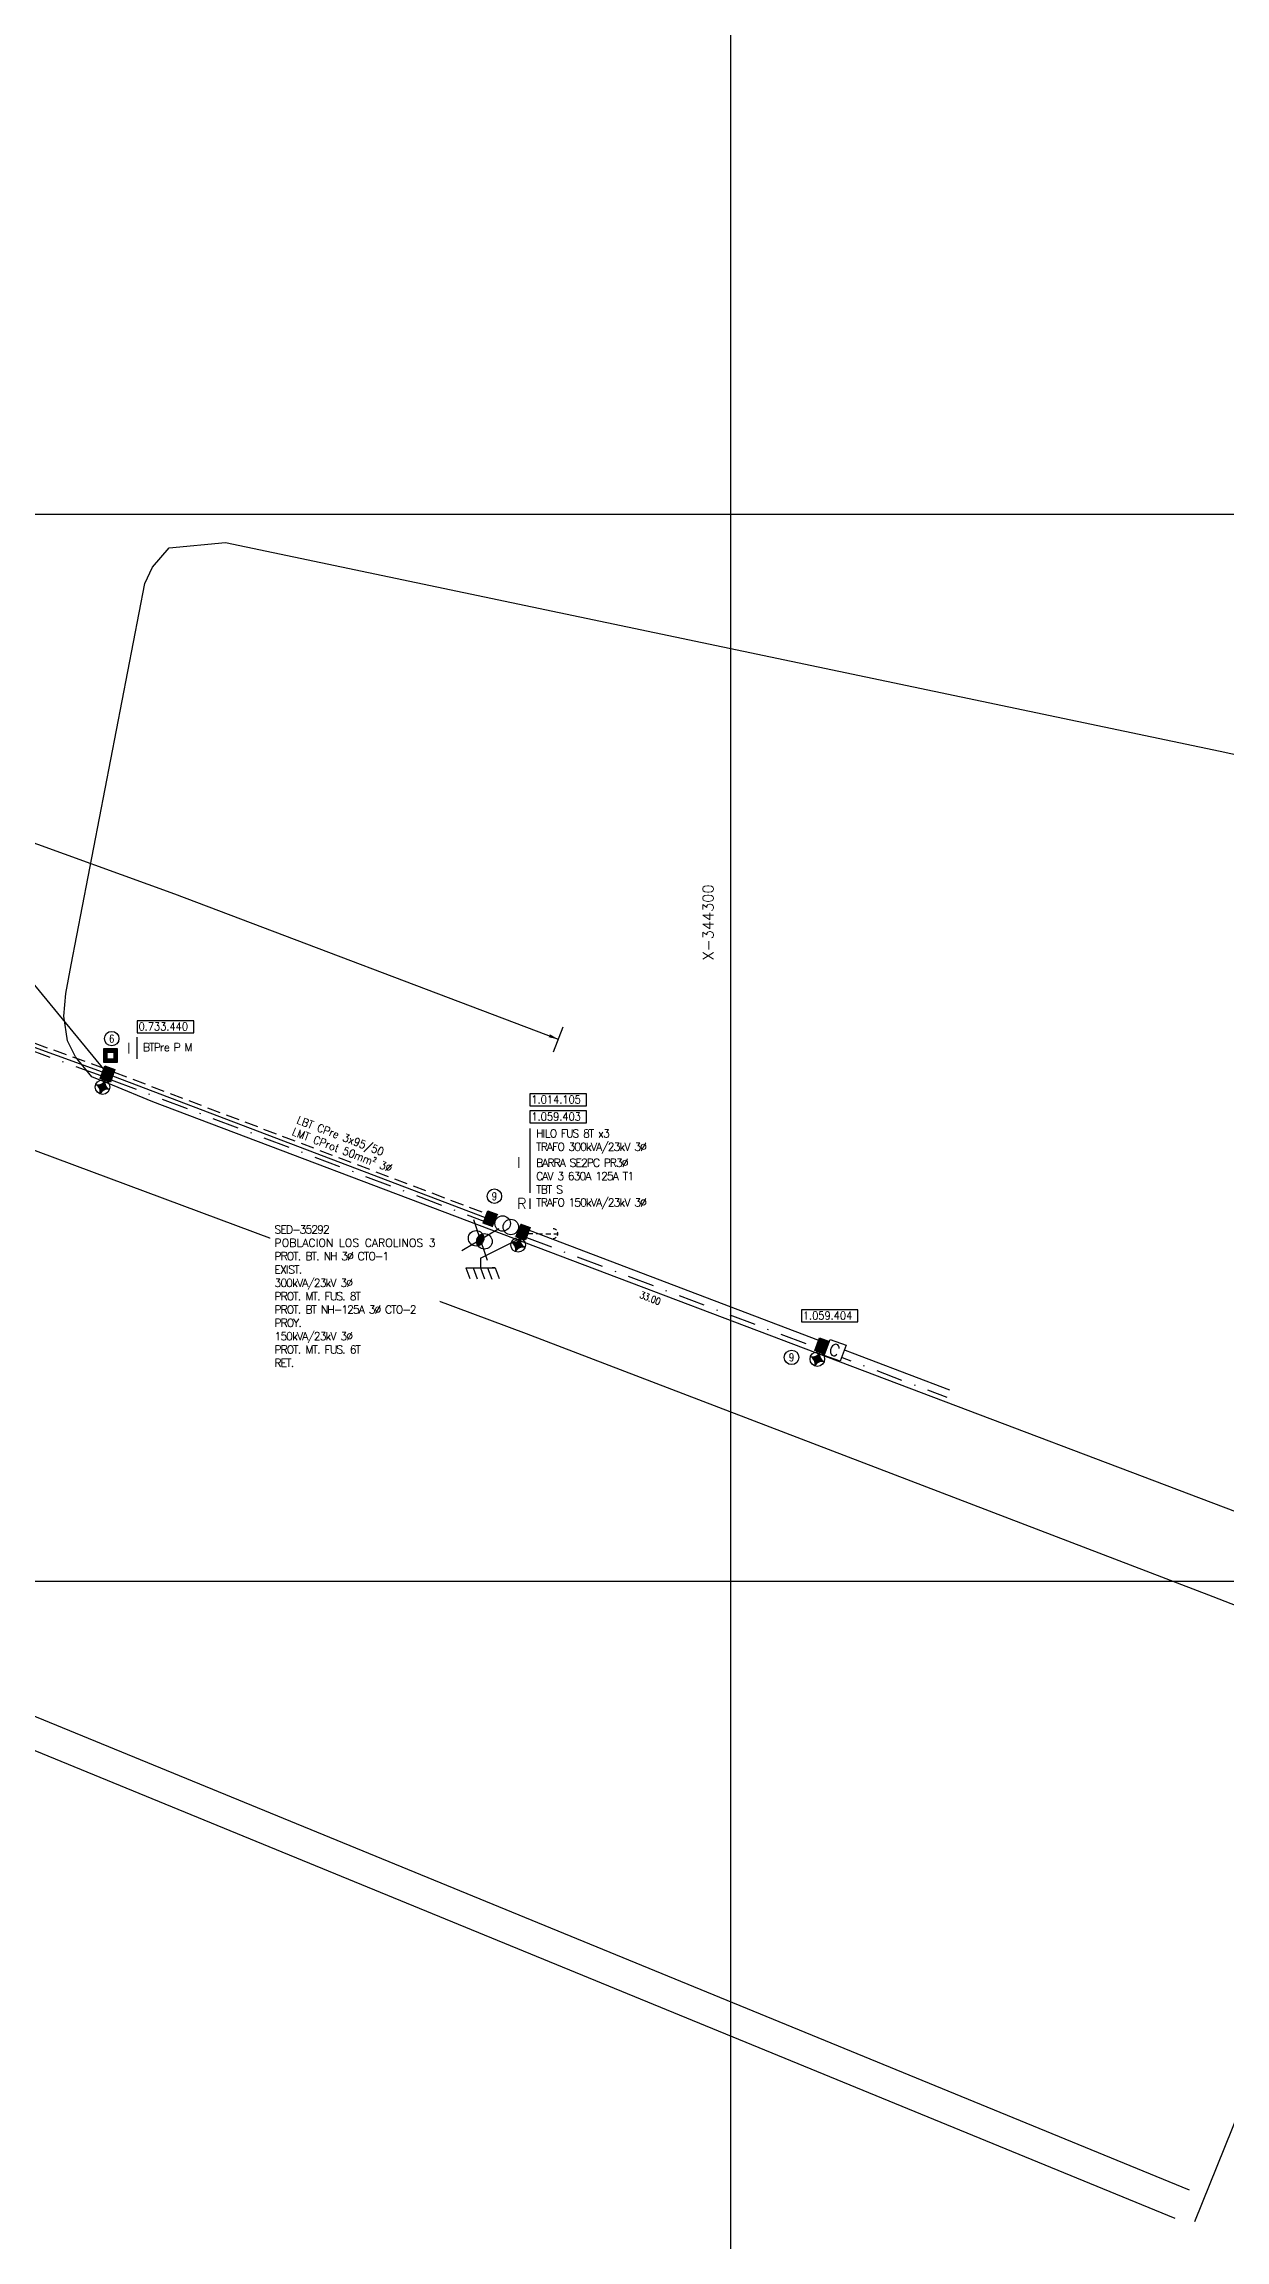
# Model space of a CAD drawing. Extents: x 0 to 346944, y 0 to 6285838.
# Drawn here: x 344235.6 to 344346.3, y 6284338.2 to 6284544.1 of the extents above; entities that cross this region are included whole.
import ezdxf
from ezdxf.enums import TextEntityAlignment as Align

# ---------------------------------------------------------------- set-up
doc = ezdxf.new("R2010")
doc.units = 0
doc.header["$LTSCALE"] = 5
for name, pattern in [('DASHDOTX2', [2, 1, -0.5, 0, -0.5]), ('DASHED', [0.75, 0.5, -0.25]), ('HIDDEN', [0.375, 0.25, -0.125])]:
    doc.linetypes.add(name, pattern=pattern)
for name, color, linetype in [('CALLES-URBANAS', 6, 'Continuous'), ('COTAS', 11, 'Continuous'), ('EQUIPOS', 240, 'Continuous'), ('EQUIPOS_E', 240, 'Continuous'), ('EQUIPOS_P', 240, 'Continuous'), ('EQUIPOS_R', 240, 'Continuous'), ('ESTRUCTURAS', 42, 'Continuous'), ('ESTRUCTURAS_E', 42, 'Continuous'), ('ESTRUCTURAS_P', 42, 'Continuous'), ('GRILLA', 254, 'Continuous'), ('LBT_A_E', 100, 'Continuous'), ('LBT_A_P', 100, 'DASHED'), ('LMT_A_E', 10, 'DASHDOTX2'), ('Numero', 42, 'Continuous'), ('POSTES_E', 41, 'Continuous'), ('TEXTO', 2, 'Continuous'), ('TEXTO-BT_P', 151, 'Continuous'), ('TEXTO-MT_P', 1, 'Continuous'), ('TEXTO-MT_R', 1, 'Continuous')]:
    doc.layers.add(name, color=color, linetype=linetype)
doc.styles.add('2mm', font='simplex.shx', dxfattribs={"width": 0.8, "height": 0.65})
doc.styles.add('ROMAND', font='romand.shx', dxfattribs={"height": 2})
doc.styles.add('ROMANS', font='romans.shx', dxfattribs={"height": 1})
doc.styles.add('ROMANT', font='romant.shx', dxfattribs={"height": 2})
doc.dimstyles.new('GRILLA X 500', dxfattribs={"dimtxt": 0.5, "dimasz": 1.8, "dimexe": 1.25, "dimexo": 0.625, "dimtad": 0, "dimdec": 0, "dimtxsty": 'ROMANS', "dimblk": 'NONE', "dimcen": 2.5, "dimse1": 1, "dimse2": 1, "dimsd1": 1, "dimsd2": 1, "dimclrd": 256, "dimclrt": 256, "dimadec": 0, "dimazin": 0, "dimtfac": 1, "dimtdec": 0, "dimtmove": 0, "dimatfit": 3, "dimldrblk": 'NONE', "dimfxlon": 1, "dimtfill": 1, "dimlwd": -1, "dimarcsym": 2})
doc.dimstyles.new('VANO 500', dxfattribs={"dimtxt": 0.65, "dimasz": 1.8, "dimexe": 0, "dimexo": 8, "dimgap": 1.2, "dimtad": 0, "dimdec": 0, "dimzin": 0, "dimdsep": 46, "dimtxsty": '2mm', "dimblk": 'NONE', "dimcen": 0, "dimse1": 1, "dimse2": 1, "dimsd1": 1, "dimsd2": 1, "dimclrd": 7, "dimclrt": 2, "dimadec": 0, "dimazin": 0, "dimtfac": 1, "dimtdec": 0, "dimtofl": 0, "dimtmove": 0, "dimatfit": 3, "dimldrblk": 'NONE', "dimfxl": 1, "dimtfill": 1, "dimtolj": 1, "dimtzin": 0, "dimlwd": 25, "dimarcsym": 0})

# ---------------------------------------------------------------- blocks, each defined once
blk = doc.blocks.new('PC-11-5_E')
at = {"layer": 'POSTES_E'}
blk.add_lwpolyline([(-1, 1.25), (1, 1.25), (1, -1.25), (-1, -1.25)], close=True, dxfattribs=at)
blk.add_solid([(-1, 1.25), (1, 1.25), (-1, -1.25), (1, -1.25)], dxfattribs=at)
blk = doc.blocks.new('*U49')
at = {"layer": 'EQUIPOS_E', "linetype": 'Continuous'}
blk.add_hatch(color=50, dxfattribs=at).paths.add_polyline_path([(0, 2.74, -0.368904), (-1.37, 1.37, -0.368904), (0, 0, -0.368904), (1.37, 1.37, -0.368904)])
at = {"layer": 'EQUIPOS_E', "color": 50, "linetype": 'Continuous'}
blk.add_circle((0, 1.37), 1.37, dxfattribs=at)
for centre, start, end in [((-1.49, 2.85), 274.5015, 355.4985), ((-1.49, -0.12), 4.5015, 85.4985), ((1.49, 2.85), 184.5015, 265.4985), ((1.49, -0.12), 94.5015, 175.4985)]:
    blk.add_arc(centre, 1.49, start, end, dxfattribs=at)
blk = doc.blocks.new('*U63')
at = {"layer": 'ESTRUCTURAS_E', "ltscale": 5}
for p, q in [((-10.75, -5.38), (0, 0)), ((-10.75, -5.37), (-10.75, -7.97)), ((-14.69, -7.97), (-6.83, -7.97)), ((-14.69, -7.97), (-13.6, -10.88)), ((-12.73, -7.97), (-11.61, -10.93)), ((-10.75, -7.97), (-9.63, -10.93)), ((-8.84, -7.97), (-7.7, -10.99)), ((-6.83, -7.97), (-7.65, -7.97)), ((-6.85, -7.97), (-5.76, -10.88))]:
    blk.add_line(p, q, dxfattribs=at)
blk = doc.blocks.new('n-emp-1')
blk.add_circle((0, 0), 1.7)
at = {"style": 'ROMANS', "width": 0.8}
blk.add_attdef('N', text='', height=1.8, dxfattribs=at).set_placement((0, 0), align=Align.MIDDLE)
blk = doc.blocks.new('*U96')
at = {"layer": 'GRILLA', "lineweight": -3}
for points in [[(300, 150), (300, 250)], [(150, 200), (250, 200)], [(250, 200), (350, 200)], [(300, 50), (300, 150)], [(150, 100), (250, 100)], [(250, 100), (350, 100)], [(300, -50), (300, 50)]]:
    blk.add_lwpolyline(points, dxfattribs=at)
blk = doc.blocks.new('*D102')
at = {"layer": 'Defpoints', "color": 0, "linetype": 'HIDDEN', "ltscale": 0.25, "transparency": 16777216}
for p in [(344195.59, 6284464.21), (344241.58, 6284447.52), (344241.12, 6284446.24)]:
    blk.add_point(p, dxfattribs=at)
at = {"layer": 'COTAS', "color": 2, "linetype": 'HIDDEN', "ltscale": 0.25, "transparency": 16777216, "insert": (344218.12, 6284454.58), "char_height": 0.65, "attachment_point": 5, "rotation": 340.0586, "style": '2mm', "bg_fill": 3, "box_fill_scale": 1.1, "bg_fill_color": 256, "bg_fill_true_color": 13158600, "bg_fill_transparency": 0}
blk.add_mtext('\\A1;49.00', dxfattribs=at)
blk = doc.blocks.new('_None')
blk = doc.blocks.new('CA 3Ø-E')
at = {"layer": 'ESTRUCTURAS'}
for points in [[(-1.36, -1.26), (1.3, -1.26), (1.3, 1.26), (-1.36, 1.26)], [(-0.73, -0.6), (0.66, -0.6), (0.66, 0.6), (-0.73, 0.6)]]:
    blk.add_lwpolyline(points, close=True, dxfattribs=at)
for points in [[(-1.36, 1.26), (1.3, 1.26), (-0.73, 0.6), (0.66, 0.6)], [(-1.36, 1.26), (-0.73, 0.6), (-1.36, -1.26), (-0.73, -0.6)], [(0.66, 0.6), (1.3, 1.26), (0.66, -0.6), (1.3, -1.26)], [(-1.36, -1.26), (-0.73, -0.6), (1.3, -1.26), (0.66, -0.6)]]:
    blk.add_solid(points, dxfattribs=at)
blk = doc.blocks.new('*D108')
at = {"layer": 'Defpoints', "color": 0, "linetype": 'HIDDEN', "ltscale": 0.25, "transparency": 16777216}
for p in [(344277.46, 6284433.95, 14.56), (344308.55, 6284422.03, 14.56), (344307.98, 6284420.55)]:
    blk.add_point(p, dxfattribs=at)
at = {"layer": 'COTAS', "color": 2, "linetype": 'HIDDEN', "ltscale": 0.25, "transparency": 16777216, "insert": (344292.44, 6284426.51), "char_height": 0.65, "attachment_point": 5, "rotation": 339.0328, "style": '2mm', "bg_fill": 3, "box_fill_scale": 1.1, "bg_fill_color": 256, "bg_fill_true_color": 13158600, "bg_fill_transparency": 0}
blk.add_mtext('\\A1;33.00', dxfattribs=at)
blk = doc.blocks.new('ECAP_E')
blk.add_wipeout([(-1.6, -1.6), (-1.6, 1.6), (1.6, 1.6), (1.6, -1.6)])
at = {"layer": 'EQUIPOS'}
blk.add_lwpolyline([(-1.6, 1.6), (1.6, 1.6), (1.6, -1.6), (-1.6, -1.6)], close=True, dxfattribs=at)
at = {"layer": 'EQUIPOS', "style": 'ROMAND'}
blk.add_text('C', height=2.2, dxfattribs=at).set_placement((-1.14, -1.07))
blk = doc.blocks.new('COTA-500')
at = {"layer": 'COTAS', "color": 11}
blk.add_line((0.01, 1.25), (-0.01, -1.25), dxfattribs=at)
blk.add_solid([(0.9, -0.16), (0.9, 0.14), (0, 0)], dxfattribs=at)
blk = doc.blocks.new('TRAF-A_P')
blk.add_wipeout([(-0.83, 1.45), (-2.28, 1.45), (-2.28, -1.25), (-1.57, -1.25), (-1.56, -1.25), (-1.55, -1.26), (-1.53, -1.27), (-1.51, -1.28), (-1.5, -1.29), (-1.48, -1.3), (-1.46, -1.3), (-1.45, -1.31), (-1.43, -1.32), (-1.41, -1.33), (-1.4, -1.33), (-1.38, -1.34), (-1.36, -1.35), (-1.35, -1.35), (-1.33, -1.36), (-1.31, -1.37), (-1.3, -1.37), (-1.28, -1.38), (-1.26, -1.38), (-1.24, -1.39), (-1.23, -1.39), (-1.21, -1.4), (-1.19, -1.4), (-1.17, -1.41), (-1.16, -1.41), (-1.14, -1.42), (-1.12, -1.42), (-1.1, -1.42), (-1.08, -1.43), (-1.07, -1.43), (-1.05, -1.43), (-1.03, -1.44), (-1.01, -1.44), (-0.99, -1.44), (-0.98, -1.44), (-0.96, -1.44), (-0.94, -1.45), (-0.92, -1.45), (-0.9, -1.45), (-0.89, -1.45), (-0.87, -1.45), (-0.85, -1.45), (-0.83, -1.45), (0.83, -1.45), (0.85, -1.45), (0.87, -1.45), (0.89, -1.45), (0.9, -1.45), (0.92, -1.45), (0.94, -1.45), (0.96, -1.44), (0.98, -1.44), (0.99, -1.44), (1.01, -1.44), (1.03, -1.44), (1.05, -1.43), (1.07, -1.43), (1.08, -1.43), (1.1, -1.42), (1.12, -1.42), (1.14, -1.42), (1.16, -1.41), (1.17, -1.41), (1.19, -1.4), (1.21, -1.4), (1.23, -1.39), (1.24, -1.39), (1.26, -1.38), (1.28, -1.38), (1.3, -1.37), (1.31, -1.37), (1.33, -1.36), (1.35, -1.35), (1.36, -1.35), (1.38, -1.34), (1.4, -1.33), (1.41, -1.33), (1.43, -1.32), (1.45, -1.31), (1.46, -1.3), (1.48, -1.3), (1.5, -1.29), (1.51, -1.28), (1.53, -1.27), (1.55, -1.26), (1.56, -1.25), (1.57, -1.25), (2.28, -1.25), (2.28, 1.45), (0.83, 1.45), (0.81, 1.45), (0.79, 1.45), (0.78, 1.45), (0.76, 1.45), (0.74, 1.45), (0.72, 1.45), (0.7, 1.44), (0.69, 1.44), (0.67, 1.44), (0.65, 1.44), (0.63, 1.44), (0.61, 1.43), (0.59, 1.43), (0.58, 1.43), (0.56, 1.42), (0.54, 1.42), (0.52, 1.42), (0.51, 1.41), (0.49, 1.41), (0.47, 1.4), (0.45, 1.4), (0.43, 1.39), (0.42, 1.39), (0.4, 1.38), (0.38, 1.38), (0.37, 1.37), (0.35, 1.37), (0.33, 1.36), (0.31, 1.35), (0.3, 1.35), (0.28, 1.34), (0.26, 1.33), (0.25, 1.33), (0.23, 1.32), (0.21, 1.31), (0.2, 1.3), (0.18, 1.3), (0.16, 1.29), (0.15, 1.28), (0.13, 1.27), (0.12, 1.26), (0.1, 1.25), (0.08, 1.24), (0.07, 1.23), (0.05, 1.22), (0.04, 1.21), (0.02, 1.2), (0.01, 1.19), (0, 1.19), (-0.01, 1.19), (-0.02, 1.2), (-0.04, 1.21), (-0.05, 1.22), (-0.07, 1.23), (-0.08, 1.24), (-0.1, 1.25), (-0.12, 1.26), (-0.13, 1.27), (-0.15, 1.28), (-0.16, 1.29), (-0.18, 1.3), (-0.2, 1.3), (-0.21, 1.31), (-0.23, 1.32), (-0.25, 1.33), (-0.26, 1.33), (-0.28, 1.34), (-0.3, 1.35), (-0.31, 1.35), (-0.33, 1.36), (-0.35, 1.37), (-0.37, 1.37), (-0.38, 1.38), (-0.4, 1.38), (-0.42, 1.39), (-0.43, 1.39), (-0.45, 1.4), (-0.47, 1.4), (-0.49, 1.41), (-0.51, 1.41), (-0.52, 1.42), (-0.54, 1.42), (-0.56, 1.42), (-0.58, 1.43), (-0.59, 1.43), (-0.61, 1.43), (-0.63, 1.44), (-0.65, 1.44), (-0.67, 1.44), (-0.69, 1.44), (-0.7, 1.44), (-0.72, 1.45), (-0.74, 1.45), (-0.76, 1.45), (-0.78, 1.45), (-0.79, 1.45), (-0.81, 1.45)])
at = {"layer": 'EQUIPOS_E'}
for centre in [(-0.83, 0), (0.83, 0)]:
    blk.add_circle(centre, 1.45, dxfattribs=at)
blk = doc.blocks.new('TRAF-A_R')
blk.add_wipeout([(-0.83, 1.45), (-2.28, 1.45), (-2.28, -1.25), (-1.57, -1.25), (-1.56, -1.25), (-1.55, -1.26), (-1.53, -1.27), (-1.51, -1.28), (-1.5, -1.29), (-1.48, -1.3), (-1.46, -1.3), (-1.45, -1.31), (-1.43, -1.32), (-1.41, -1.33), (-1.4, -1.33), (-1.38, -1.34), (-1.36, -1.35), (-1.35, -1.35), (-1.33, -1.36), (-1.31, -1.37), (-1.3, -1.37), (-1.28, -1.38), (-1.26, -1.38), (-1.24, -1.39), (-1.23, -1.39), (-1.21, -1.4), (-1.19, -1.4), (-1.17, -1.41), (-1.16, -1.41), (-1.14, -1.42), (-1.12, -1.42), (-1.1, -1.42), (-1.08, -1.43), (-1.07, -1.43), (-1.05, -1.43), (-1.03, -1.44), (-1.01, -1.44), (-0.99, -1.44), (-0.98, -1.44), (-0.96, -1.44), (-0.94, -1.45), (-0.92, -1.45), (-0.9, -1.45), (-0.89, -1.45), (-0.87, -1.45), (-0.85, -1.45), (-0.83, -1.45), (0.83, -1.45), (0.85, -1.45), (0.87, -1.45), (0.89, -1.45), (0.9, -1.45), (0.92, -1.45), (0.94, -1.45), (0.96, -1.44), (0.98, -1.44), (0.99, -1.44), (1.01, -1.44), (1.03, -1.44), (1.05, -1.43), (1.07, -1.43), (1.08, -1.43), (1.1, -1.42), (1.12, -1.42), (1.14, -1.42), (1.16, -1.41), (1.17, -1.41), (1.19, -1.4), (1.21, -1.4), (1.23, -1.39), (1.24, -1.39), (1.26, -1.38), (1.28, -1.38), (1.3, -1.37), (1.31, -1.37), (1.33, -1.36), (1.35, -1.35), (1.36, -1.35), (1.38, -1.34), (1.4, -1.33), (1.41, -1.33), (1.43, -1.32), (1.45, -1.31), (1.46, -1.3), (1.48, -1.3), (1.5, -1.29), (1.51, -1.28), (1.53, -1.27), (1.55, -1.26), (1.56, -1.25), (1.57, -1.25), (2.28, -1.25), (2.28, 1.45), (0.83, 1.45), (0.81, 1.45), (0.79, 1.45), (0.78, 1.45), (0.76, 1.45), (0.74, 1.45), (0.72, 1.45), (0.7, 1.44), (0.69, 1.44), (0.67, 1.44), (0.65, 1.44), (0.63, 1.44), (0.61, 1.43), (0.59, 1.43), (0.58, 1.43), (0.56, 1.42), (0.54, 1.42), (0.52, 1.42), (0.51, 1.41), (0.49, 1.41), (0.47, 1.4), (0.45, 1.4), (0.43, 1.39), (0.42, 1.39), (0.4, 1.38), (0.38, 1.38), (0.37, 1.37), (0.35, 1.37), (0.33, 1.36), (0.31, 1.35), (0.3, 1.35), (0.28, 1.34), (0.26, 1.33), (0.25, 1.33), (0.23, 1.32), (0.21, 1.31), (0.2, 1.3), (0.18, 1.3), (0.16, 1.29), (0.15, 1.28), (0.13, 1.27), (0.12, 1.26), (0.1, 1.25), (0.08, 1.24), (0.07, 1.23), (0.05, 1.22), (0.04, 1.21), (0.02, 1.2), (0.01, 1.19), (0, 1.19), (-0.01, 1.19), (-0.02, 1.2), (-0.04, 1.21), (-0.05, 1.22), (-0.07, 1.23), (-0.08, 1.24), (-0.1, 1.25), (-0.12, 1.26), (-0.13, 1.27), (-0.15, 1.28), (-0.16, 1.29), (-0.18, 1.3), (-0.2, 1.3), (-0.21, 1.31), (-0.23, 1.32), (-0.25, 1.33), (-0.26, 1.33), (-0.28, 1.34), (-0.3, 1.35), (-0.31, 1.35), (-0.33, 1.36), (-0.35, 1.37), (-0.37, 1.37), (-0.38, 1.38), (-0.4, 1.38), (-0.42, 1.39), (-0.43, 1.39), (-0.45, 1.4), (-0.47, 1.4), (-0.49, 1.41), (-0.51, 1.41), (-0.52, 1.42), (-0.54, 1.42), (-0.56, 1.42), (-0.58, 1.43), (-0.59, 1.43), (-0.61, 1.43), (-0.63, 1.44), (-0.65, 1.44), (-0.67, 1.44), (-0.69, 1.44), (-0.7, 1.44), (-0.72, 1.45), (-0.74, 1.45), (-0.76, 1.45), (-0.78, 1.45), (-0.79, 1.45), (-0.81, 1.45)])
at = {"layer": 'EQUIPOS_E'}
blk.add_hatch(color=256, dxfattribs=at).paths.add_polyline_path([(0, -1.19, 0.244912), (0.62, 0, 0.244912), (0, 1.19, 0.244912), (-0.62, 0, 0.244912)])
at = {"layer": 'EQUIPOS_E', "color": 2}
for p, q in [((2.53, 3.16), (-2.53, -3.16)), ((-2.53, 3.16), (2.53, -3.16))]:
    blk.add_line(p, q, dxfattribs=at)
at = {"layer": 'EQUIPOS_E'}
for centre in [(-0.83, 0), (0.83, 0)]:
    blk.add_circle(centre, 1.45, dxfattribs=at)
blk = doc.blocks.new('*D119')
at = {"layer": 'Defpoints', "color": 0, "ltscale": 0.5, "transparency": 16777216}
for p in [(344300, 6284395.5), (0, 0)]:
    blk.add_point(p, dxfattribs=at)
at = {"layer": 'GRILLA', "ltscale": 0.5, "transparency": 16777216, "insert": (344297.87, 6284461.73), "char_height": 1, "attachment_point": 5, "rotation": 90, "style": 'ROMANS', "bg_fill": 3, "box_fill_scale": 1.1, "bg_fill_color": 256, "bg_fill_true_color": 13158600, "bg_fill_transparency": 0}
blk.add_mtext('X-344300', dxfattribs=at)
at = {"layer": 'Defpoints', "color": 0, "ltscale": 0.5, "transparency": 16777216}
blk.add_point((344297.87, 6284457.29), dxfattribs=at)
blk = doc.blocks.new('*U112')
at = {"layer": 'ESTRUCTURAS_E', "ltscale": 3}
for p, q in [((0, 0), (1.28, 0)), ((2.06, 0), (3.69, -0.01)), ((4.47, -0.01), (5.73, -0.01)), ((6.48, -0.01), (7.5, -0.02))]:
    blk.add_line(p, q, dxfattribs=at)
for start, end in [(46.2596, 86.6711), (339.9592, 20.3476), (273.0748, 313.4863)]:
    blk.add_arc((6.27, -0.02), 1.23, start, end, dxfattribs=at)

msp = doc.modelspace()

# ---------------------------------------------------------------- linework, layer by layer
at = {"layer": 'CALLES-URBANAS'}
for points, elevation in [([(344347.35, 6284406.49), (344245.81, 6284444.91), (344242.05, 6284446.48), (344240.09, 6284447.27), (344238.56, 6284449.13), (344237.83, 6284450.62), (344237.47, 6284452.95), (344237.66, 6284455.07), (344238.16, 6284457.76), (344245.08, 6284493.51), (344245.8, 6284495.03), (344247.36, 6284496.85), (344252.64, 6284497.34), (344345.88, 6284477.78), (344362.47, 6284474.16)], 14.56), ([(344343.48, 6284339.98), (344363.06, 6284388.43), (344362.79, 6284390.77), (344361.21, 6284392.31), (344345.22, 6284398.52), (344280.85, 6284423.16), (344224.72, 6284444.06)], 11485), ([(344217.8, 6284394.27), (344342.97, 6284342.95)], 11482.99), ([(344216.45, 6284391.6), (344341.62, 6284340.29)], 11482.91)]:
    msp.add_lwpolyline(points, dxfattribs=dict(at, elevation=elevation))
at = {"layer": 'LBT_A_E', "ltscale": 0.5}
for points in [[(344241.11, 6284447.69), (344196.04, 6284464.04)], [(344242.05, 6284447.35), (344276.97, 6284434.07)], [(344281.1, 6284432.9), (344308.23, 6284422.59)], [(344309.16, 6284422.24), (344320.5, 6284417.93)]]:
    msp.add_lwpolyline(points, dxfattribs=at)
at = {"layer": 'LBT_A_P', "ltscale": 0.5}
for points in [[(344241.24, 6284448.04), (344196.17, 6284464.4)], [(344242.18, 6284447.7), (344277.1, 6284434.42)]]:
    msp.add_lwpolyline(points, dxfattribs=at)
at = {"layer": 'LMT_A_E', "ltscale": 0.5}
for points in [[(344240.98, 6284447.34), (344195.91, 6284463.69)], [(344241.92, 6284446.99), (344276.84, 6284433.72)], [(344280.84, 6284432.2), (344307.97, 6284421.89)], [(344308.9, 6284421.53), (344320.24, 6284417.23)]]:
    msp.add_lwpolyline(points, dxfattribs=at)
at = {"layer": 'Numero', "elevation": 13.41}
msp.add_lwpolyline([(344244.34, 6284451.39), (344249.65, 6284451.39), (344249.65, 6284452.52), (344244.34, 6284452.52)], close=True, dxfattribs=at)
at = {"layer": 'Numero', "color": 1}
for points in [[(344281.17, 6284444.54), (344286.47, 6284444.54), (344286.47, 6284445.68), (344281.17, 6284445.68)], [(344281.17, 6284442.95), (344286.47, 6284442.95), (344286.47, 6284444.08), (344281.17, 6284444.08)]]:
    msp.add_lwpolyline(points, close=True, dxfattribs=at)

# ---------------------------------------------------------------- block references
at = {"layer": 'COTAS', "rotation": 159.2772234189382}
msp.add_blockref('COTA-500', (344283.82, 6284450.78), dxfattribs=at)
at = {"layer": 'EQUIPOS_E', "ltscale": 5, "xscale": 0.5, "yscale": 0.5, "zscale": 0.5, "rotation": 159.7954357160486}
for p in [(344241.34, 6284446.94), (344280.29, 6284432.15), (344308.34, 6284421.44, 14.56)]:
    msp.add_blockref('*U49', p, dxfattribs=at)
at = {"layer": 'ESTRUCTURAS', "xscale": 0.4000000000014552, "yscale": 0.4000000000014552, "zscale": 0.4000000000014552}
msp.add_blockref('n-emp-1', (344277.83, 6284436.07), dxfattribs=at).add_auto_attribs({'N': '9'})
at = {"layer": 'ESTRUCTURAS_E', "ltscale": 5, "xscale": 0.35, "yscale": 0.35, "zscale": 0.35}
msp.add_blockref('*U63', (344280.29, 6284432.15), dxfattribs=at)
at = {"layer": 'GRILLA', "lineweight": -3}
msp.add_blockref('*U96', (344000, 6284300), dxfattribs=at)
at = {"layer": 'POSTES_E', "ltscale": 5, "xscale": 0.5, "yscale": 0.5, "zscale": 0.5, "rotation": 339.7954358648885}
for p in [(344241.58, 6284447.52), (344277.46, 6284433.95, 14.56), (344280.51, 6284432.73), (344308.55, 6284422.03, 14.56)]:
    msp.add_blockref('PC-11-5_E', p, dxfattribs=at)

# ---------------------------------------------------------------- texts
at = {"layer": 'Numero', "style": 'ROMANS', "width": 0.9}
msp.add_text('0.733.440', height=0.75, dxfattribs=at).set_placement((344244.48, 6284451.6, 13.41))
at = {"layer": 'Numero', "color": 1, "style": 'ROMANS', "width": 0.9}
for s, p in [('1.014.105', (344281.31, 6284444.76)), ('1.059.403', (344281.31, 6284443.16))]:
    msp.add_text(s, height=0.75, dxfattribs=at).set_placement(p)
at = {"layer": 'Numero', "style": 'ROMANS', "width": 0.9}
for s, p in [('LBT CPre 3x95/50', (344259.24, 6284442.91)), ('LMT CProt 50mm² 3Ø', (344258.8, 6284441.82))]:
    msp.add_text(s, height=0.75, rotation=339.1876, dxfattribs=at).set_placement(p)
at = {"layer": 'TEXTO-MT_P', "ltscale": 0.5, "style": 'ROMANT'}
msp.add_text('I', height=1, dxfattribs=at).set_placement((344280.13, 6284439.22), align=Align.MIDDLE_CENTER)

# ---------------------------------------------------------------- next in the draw order: texts
at = {"layer": 'TEXTO', "insert": (344257.22, 6284420.07), "char_height": 0.75, "attachment_point": 7, "style": 'ROMANS', "bg_fill": 3, "box_fill_scale": 1.5, "bg_fill_color": 256, "bg_fill_true_color": 13158600, "bg_fill_transparency": 0}
msp.add_mtext('{\\T0.8;SED-35292\\P\\T1;\\C2;POBLACION LOS CAROLINOS 3\\T0.8;\\C256;\\PPROT. BT. NH 3Ø CTO-1\\PEXIST.\\P300kVA/23kV 3Ø\\PPROT. MT. FUS. 8T\\PPROT. BT NH-125A 3Ø CTO-2\\PPROY.\\P150kVA/23kV 3Ø\\PPROT. MT. FUS. 6T\\PRET.}', dxfattribs=at)
at = {"layer": 'TEXTO-BT_P', "ltscale": 0.5, "insert": (344244.89, 6284450.03, 13.41), "char_height": 0.75, "attachment_point": 4, "style": 'ROMANS', "bg_fill": 3, "box_fill_scale": 1.3, "bg_fill_color": 256, "bg_fill_transparency": 0}
msp.add_mtext('{\\T0.8;BTPre P M}', dxfattribs=at)
at = {"layer": 'TEXTO-MT_P', "ltscale": 0.5, "insert": (344281.74, 6284441.2), "char_height": 0.75, "attachment_point": 4, "style": 'ROMANS', "bg_fill": 3, "box_fill_scale": 1.3, "bg_fill_color": 256, "bg_fill_transparency": 0}
msp.add_mtext('{\\T0.8;HILO FUS 8T x3\\PTRAFO 300kVA/23kV 3Ø}', dxfattribs=at)

# ---------------------------------------------------------------- next in the draw order: dimensions: what is measured, and where the dimension line sits
at = {"layer": 'COTAS', "linetype": 'HIDDEN', "ltscale": 0.25}
for p1, p2, distance, picture, middle in [((344195.59, 6284464.21), (344241.58, 6284447.52), -1.36, '*D102', (344218.12, 6284454.58)), ((344277.46, 6284433.95, 14.56), (344308.55, 6284422.03, 14.56), -1.59, '*D108', (344292.44, 6284426.51))]:
    dim = msp.add_aligned_dim(p1=p1, p2=p2, distance=distance, dimstyle='VANO 500', override={"dimpost": '.00', "dimsah": 1}, dxfattribs=at)
    dim.commit()
    dim.dimension.update_dxf_attribs({"geometry": picture, "text_midpoint": middle})

# ---------------------------------------------------------------- next in the draw order: linework, layer by layer
at = {"layer": 'COTAS', "ltscale": 0.5}
msp.add_lwpolyline([(344159.36, 6284496.98), (344201.79, 6284481.1), (344247.84, 6284464.4), (344283.82, 6284450.78)], dxfattribs=at)
at = {"layer": 'LBT_A_E', "ltscale": 0.5}
msp.add_lwpolyline([(344241.21, 6284447.97), (344231.59, 6284459.7)], dxfattribs=at)
at = {"layer": 'Numero'}
msp.add_lwpolyline([(344306.61, 6284424.3), (344311.91, 6284424.3), (344311.91, 6284425.43), (344306.61, 6284425.43)], close=True, dxfattribs=at)
at = {"layer": 'TEXTO-BT_P', "ltscale": 0.5, "elevation": 13.41}
msp.add_lwpolyline([(344244.32, 6284450.99), (344244.32, 6284448.95)], dxfattribs=at)

# ---------------------------------------------------------------- next in the draw order: block references
at = {"layer": 'EQUIPOS_E', "ltscale": 5, "xscale": 0.5, "yscale": 0.5, "zscale": 0.5, "rotation": 339.7954358648885}
msp.add_blockref('ECAP_E', (344309.78, 6284421.62, 14.56), dxfattribs=at)
at = {"layer": 'ESTRUCTURAS', "xscale": 0.4000000000014552, "yscale": 0.4000000000014552, "zscale": 0.4000000000014552}
for p, values in [((344241.96, 6284450.84), {'N': '6'}), ((344305.69, 6284420.96), {'N': '9'})]:
    msp.add_blockref('n-emp-1', p, dxfattribs=at).add_auto_attribs(values)
at = {"layer": 'ESTRUCTURAS_E', "xscale": 0.5, "yscale": 0.5, "zscale": 0.5}
msp.add_blockref('CA 3Ø-E', (344241.86, 6284449.25), dxfattribs=at)

# ---------------------------------------------------------------- next in the draw order: texts
at = {"layer": 'Numero', "style": 'ROMANS', "width": 0.9}
msp.add_text('1.059.404', height=0.75, dxfattribs=at).set_placement((344306.75, 6284424.51))
at = {"layer": 'TEXTO-BT_P', "ltscale": 0.5, "style": 'ROMANT'}
msp.add_text('I', height=1, dxfattribs=at).set_placement((344243.56, 6284449.94, 13.41), align=Align.MIDDLE_CENTER)
at = {"layer": 'TEXTO-MT_R', "ltscale": 0.5, "insert": (344281.74, 6284435.36), "char_height": 0.75, "attachment_point": 4, "style": 'ROMANS', "bg_fill": 3, "box_fill_scale": 1.3, "bg_fill_color": 256, "bg_fill_transparency": 0}
msp.add_mtext('{\\T0.8;TRAFO 150kVA/23kV 3Ø}', dxfattribs=at)

# ---------------------------------------------------------------- next in the draw order: linework, layer by layer
at = {"layer": 'TEXTO-MT_P', "ltscale": 0.5}
msp.add_lwpolyline([(344281.17, 6284442.4), (344281.17, 6284436.39)], dxfattribs=at)
at = {"layer": 'TEXTO-MT_R', "ltscale": 0.5}
msp.add_lwpolyline([(344281.17, 6284435.86), (344281.17, 6284434.87)], dxfattribs=at)

# ---------------------------------------------------------------- next in the draw order: texts
at = {"layer": 'TEXTO-MT_R', "ltscale": 0.5, "style": 'ROMANT'}
msp.add_text('R', height=1, dxfattribs=at).set_placement((344280.41, 6284435.37), align=Align.MIDDLE_CENTER)

# ---------------------------------------------------------------- next in the draw order: block references
at = {"layer": 'EQUIPOS_P', "ltscale": 5, "xscale": 0.5, "yscale": 0.5, "zscale": 0.5, "rotation": 337.0766919472708}
msp.add_blockref('TRAF-A_P', (344278.99, 6284433.35), dxfattribs=at)

# ---------------------------------------------------------------- next in the draw order: texts
at = {"layer": 'TEXTO-BT_P', "ltscale": 0.5, "insert": (344281.74, 6284437.95), "char_height": 0.75, "attachment_point": 4, "style": 'ROMANS', "bg_fill": 3, "box_fill_scale": 1.3, "bg_fill_color": 256, "bg_fill_transparency": 0}
msp.add_mtext('{\\T0.8;BARRA SE2PC PR3Ø\\PCAV 3 630A 125A T1\\PTBT S}', dxfattribs=at)

# ---------------------------------------------------------------- next in the draw order: block references
at = {"layer": 'EQUIPOS_R', "ltscale": 5, "xscale": 0.5, "yscale": 0.5, "zscale": 0.5, "rotation": 339.7954359347872}
msp.add_blockref('TRAF-A_R', (344276.51, 6284431.98), dxfattribs=at)

# ---------------------------------------------------------------- next in the draw order: dimensions: what is measured, and where the dimension line sits
at = {"layer": 'GRILLA', "ltscale": 0.5}
dim = msp.add_ordinate_dim(feature_location=(344300, 6284395.5), offset=(-2.13, 61.79), dtype=1, origin=(0, 0), dimstyle='GRILLA X 500', override={"dimpost": 'X-<>', "dimsah": 1}, dxfattribs=at)
dim.commit()
dim.dimension.update_dxf_attribs({"geometry": '*D119', "text_midpoint": (344297.87, 6284461.73)})

# ---------------------------------------------------------------- next in the draw order: block references
at = {"layer": 'ESTRUCTURAS_P', "ltscale": 5, "xscale": 0.375, "yscale": 0.375, "zscale": 0.375}
msp.add_blockref('*U112', (344280.97, 6284432.56), dxfattribs=at)

doc.saveas('drawing.dxf')
